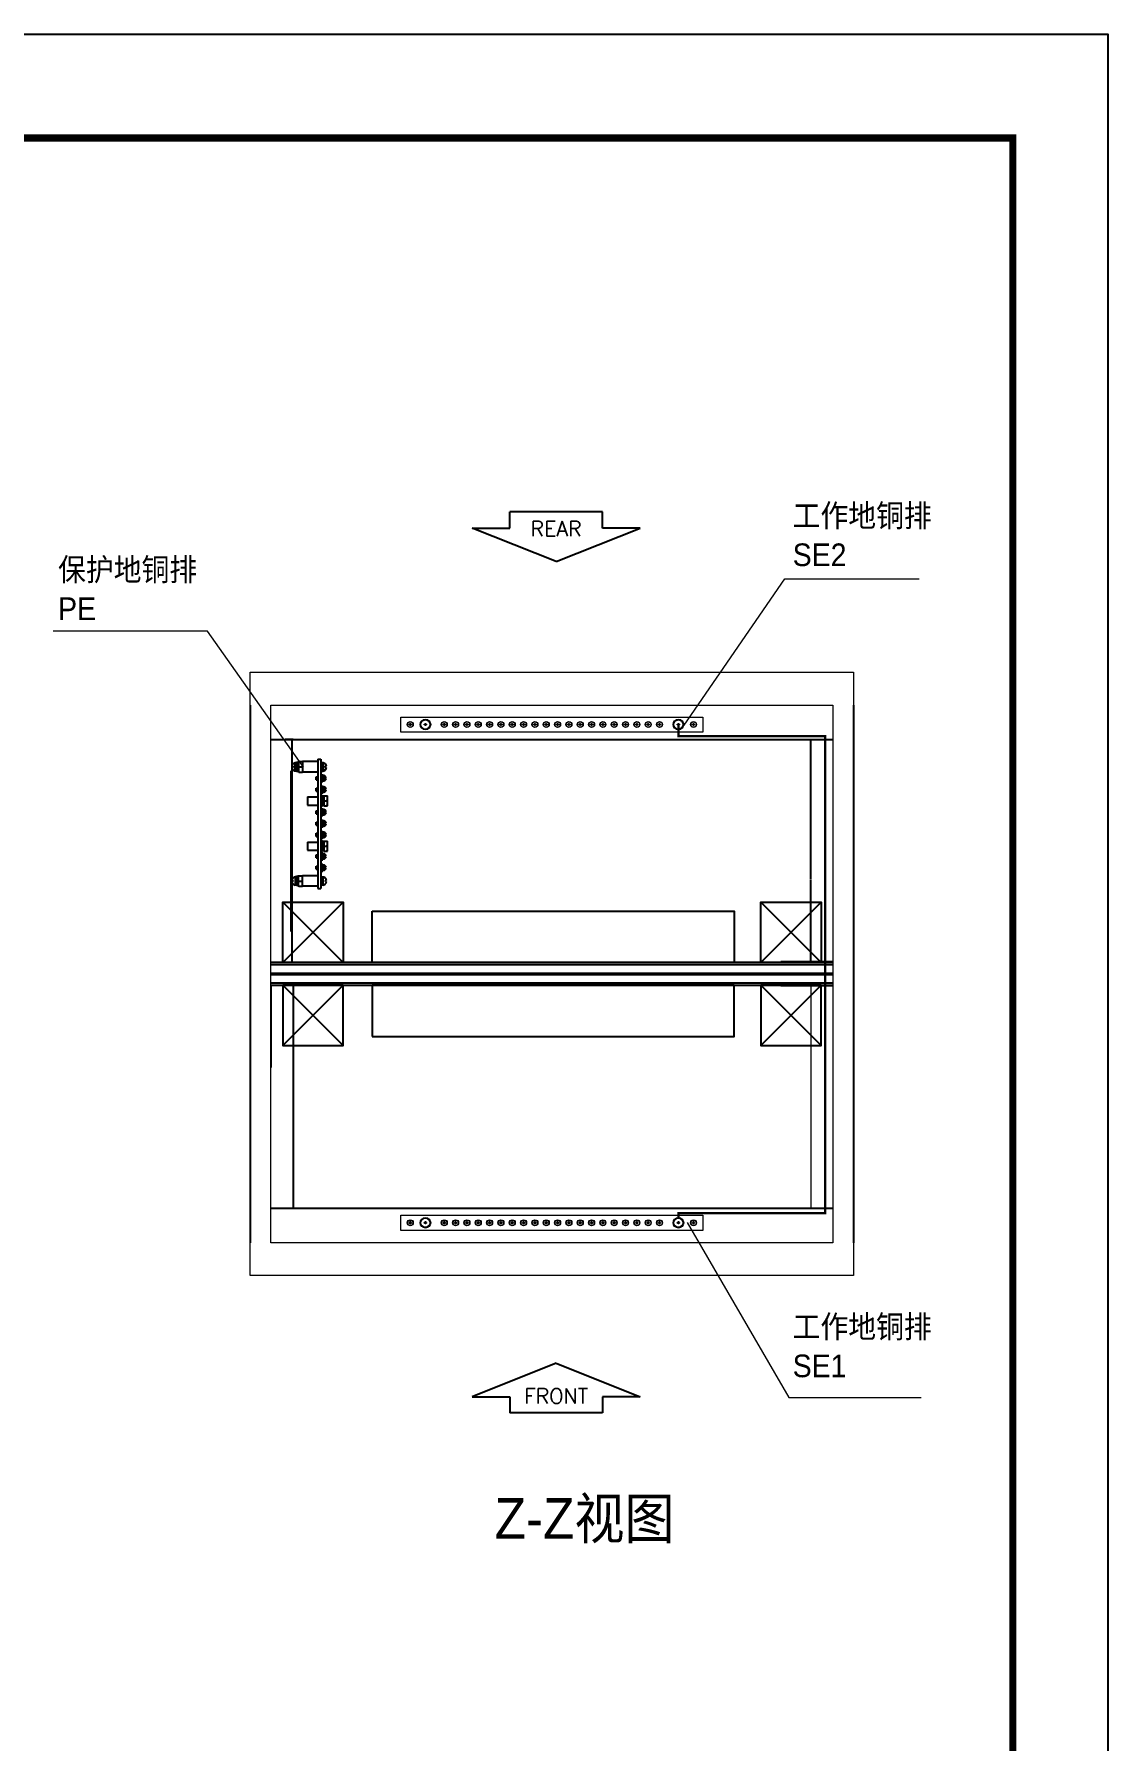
# Model space of a CAD drawing. Extents: x 81437 to 204847, y -54769 to -29444.
# Drawn here: x 89299 to 90721, y -44835 to -42575 of the extents above; entities that cross this region are included whole.
import ezdxf
from ezdxf.enums import TextEntityAlignment as Align

# ---------------------------------------------------------------- set-up
doc = ezdxf.new("R2010")
doc.units = 0
doc.header["$LTSCALE"] = 100
doc.header["$MEASUREMENT"] = 0
for name, color, linetype in [('02___PRT_ALL_AXES', 7, 'Continuous'), ('6', 6, 'Continuous'), ('70X110X1330_DXF_CONTINUOUS_LINE', 7, 'Continuous'), ('C_M8_DXF_CONTINUOUS_LINE', 7, 'Continuous'), ('D4_GB9074_24DXF_CONTINUOUS_LINE', 7, 'Continuous'), ('D4_GB9074_26DXF_CONTINUOUS_LINE', 7, 'Continuous'), ('D6_GB9074_24DXF_CONTINUOUS_LINE', 7, 'Continuous'), ('D6_GB9074_26DXF_CONTINUOUS_LINE', 7, 'Continuous'), ('D8_GB93_DXF_CONTINUOUS_LINE', 7, 'Continuous'), ('D8_GB97_1_DXF_CONTINUOUS_LINE', 7, 'Continuous'), ('GP03Z380_1_LDXF_CONTINUOUS_LINE', 7, 'Continuous'), ('JYZ-01G_DXF_CONTINUOUS_LINE', 7, 'Continuous'), ('KP103-A2-LT0DXF_CONTINUOUS_LINE', 7, 'Continuous'), ('KP103-A2-LT1DXF_CONTINUOUS_LINE', 7, 'Continuous'), ('M4X10_GB818_DXF_CONTINUOUS_LINE', 7, 'Continuous'), ('M6X14_GB818_DXF_CONTINUOUS_LINE', 7, 'Continuous'), ('M8X20_GB5783DXF_CONTINUOUS_LINE', 7, 'Continuous'), ('t', 1, 'Continuous'), ('TEXT', 7, 'Continuous')]:
    doc.layers.add(name, color=color, linetype=linetype)
doc.layers.add('细实线', color=7, linetype='Continuous', lineweight=20)
doc.styles.add('HZ', font='arial.ttf', dxfattribs={"width": 0.7})
doc.styles.add('ROMANS', font='romans', dxfattribs={"width": 0.8, "height": 2})
doc.styles.get("Standard").update_dxf_attribs({"font": ''})
doc.styles.add('微软雅黑', font='')
doc.styles.get('Standard').set_extended_font_data('SimSun')
doc.styles.get('微软雅黑').set_extended_font_data('Microsoft YaHei')

# ---------------------------------------------------------------- blocks, each defined once
blk = doc.blocks.new('图框')
at = {"layer": 't', "color": 7, "const_width": 9.62}
blk.add_lwpolyline([(4109.5, -3210.4), (4109.5, -58.9), (-6.2, -58.9), (-6.2, -3210.4)], close=True, dxfattribs=at)
at = {"color": 7, "style": '微软雅黑', "flags": 8}
for tag, p, height in [('DWG.NAME:', (1375.5, -2969.2), 25), ('DWG.NO.:', (3122, -3089.3), 24), ('图纸编号', (3309.2, -3111.3), 24), ('FILENO.:', (3122.5, -3165), 24), ('文档号', (3311.6, -3183), 24)]:
    blk.add_attdef(tag, p, '', height=height, dxfattribs=at)
at = {"color": 7, "style": '微软雅黑', "width": 0.8, "flags": 8}
for tag, p, height in [('PROJECTNAME:', (3119.3, -2971.7), 24), ('PROJECT_NAME', (3324.7, -2969.2), 25)]:
    blk.add_attdef(tag, p, '', height=height, dxfattribs=at)
at = {"color": 7, "style": '微软雅黑', "flags": 8}
for tag, height, width, p in [('RENLIU', 24, 0.7, (692, -3009.2)), ('SHUFENWANG', 24, 0.7, (879.6, -3009.2)), ('FANGHOU', 24, 0.7, (1063.6, -3009.2)), ('DANDANLI', 24, 0.7, (1243.9, -3009.2)), ('#10STATIONONTROLCABINETCOVER', 30, 0.6, (1771.7, -3076)), ('HANGZHOUHOLLYSYSAUTOMATIONCO.,LTD.', 24, 0.7, (2763.9, -3104.6))]:
    blk.add_attdef(tag, text='', height=height, dxfattribs=dict(at, width=width)).set_placement(p, align=Align.MIDDLE)
for tag, p in [('图纸名称:', (1371.6, -3024.8)), ('项目名称', (3272.9, -3045.6))]:
    blk.add_attdef(tag, text='', height=25, dxfattribs=at).set_placement(p, align=Align.BOTTOM_LEFT)
at = {"color": 7, "flags": 8}
blk.add_attdef('A', text='', height=23, dxfattribs=at).set_placement((53.7, -3033.7), align=Align.MIDDLE)
at = {"color": 7, "style": '微软雅黑', "flags": 8}
for tag, height, p in [('设计时间', 23, (207.7, -3033.7)), ('刘仁', 23, (692, -3061.1)), ('王姝芬', 23, (879.6, -3061.1)), ('侯方', 23, (1063.6, -3061.1)), ('李丹丹', 23, (1243.9, -3061.1)), ('PAGEXOFX', 24, (3947.6, -3097.9)), ('REV.', 24, (53.2, -3121.9)), ('DATE', 24, (202.7, -3121.9)), ('DESCRIPTION', 24, (445.6, -3121.9)), ('PREPARED', 24, (692, -3121.9)), ('CHECKED', 24, (879.6, -3121.9)), ('SIGNED', 24, (1063.6, -3121.9)), ('APPROVED', 24, (1243.9, -3121.9)), ('图纸名称', 30, (1771.7, -3153.6)), ('第几页共几页', 24, (3947.6, -3172.9))]:
    blk.add_attdef(tag, text='', height=height, dxfattribs=at).set_placement(p, align=Align.MIDDLE)
blk = doc.blocks.new('工作地铜排新')
at = {"linetype": 'Continuous', "lineweight": 0}
for p, q in [((8.6, -13), (8.6, -12)), ((8.6, -12), (9.6, -12)), ((9.6, -13), (8.6, -13)), ((9.6, -12), (9.6, -11)), ((9.6, -11), (10.6, -11)), ((9.6, -14), (9.6, -13)), ((10.6, -14), (9.6, -14)), ((10.6, -11), (10.6, -12)), ((10.6, -12), (11.6, -12)), ((10.6, -13), (10.6, -14)), ((11.6, -13), (10.6, -13)), ((11.6, -12), (11.6, -13)), ((8.6, -58), (8.6, -57)), ((8.6, -57), (9.6, -57)), ((9.6, -58), (8.6, -58)), ((9.6, -57), (9.6, -56)), ((9.6, -56), (10.6, -56)), ((9.6, -59), (9.6, -58)), ((10.6, -59), (9.6, -59)), ((10.6, -56), (10.6, -57)), ((10.6, -57), (11.6, -57)), ((10.6, -58), (10.6, -59)), ((11.6, -58), (10.6, -58)), ((11.6, -57), (11.6, -58)), ((8.6, -73), (8.6, -72)), ((8.6, -72), (9.6, -72)), ((9.6, -73), (8.6, -73)), ((8.6, -88), (8.6, -87)), ((8.6, -87), (9.6, -87)), ((9.6, -88), (8.6, -88)), ((9.6, -72), (9.6, -71)), ((9.6, -71), (10.6, -71)), ((9.6, -74), (9.6, -73)), ((10.6, -74), (9.6, -74)), ((9.6, -87), (9.6, -86)), ((9.6, -86), (10.6, -86)), ((9.6, -89), (9.6, -88)), ((10.6, -89), (9.6, -89)), ((10.6, -71), (10.6, -72)), ((10.6, -72), (11.6, -72)), ((10.6, -73), (10.6, -74)), ((11.6, -73), (10.6, -73)), ((10.6, -86), (10.6, -87)), ((10.6, -87), (11.6, -87)), ((10.6, -88), (10.6, -89)), ((11.6, -88), (10.6, -88)), ((11.6, -72), (11.6, -73)), ((11.6, -87), (11.6, -88)), ((8.6, -103), (8.6, -102)), ((8.6, -102), (9.6, -102)), ((9.6, -103), (8.6, -103)), ((9.6, -102), (9.6, -101)), ((9.6, -101), (10.6, -101)), ((9.6, -104), (9.6, -103)), ((10.6, -104), (9.6, -104)), ((10.6, -101), (10.6, -102)), ((10.6, -102), (11.6, -102)), ((10.6, -103), (10.6, -104)), ((11.6, -103), (10.6, -103)), ((11.6, -102), (11.6, -103)), ((8.6, -118), (8.6, -117)), ((8.6, -117), (9.6, -117)), ((9.6, -118), (8.6, -118)), ((8.6, -133), (8.6, -132)), ((8.6, -132), (9.6, -132)), ((9.6, -133), (8.6, -133)), ((9.6, -117), (9.6, -116)), ((9.6, -116), (10.6, -116)), ((9.6, -119), (9.6, -118)), ((10.6, -119), (9.6, -119)), ((9.6, -132), (9.6, -131)), ((9.6, -131), (10.6, -131)), ((9.6, -134), (9.6, -133)), ((10.6, -134), (9.6, -134)), ((10.6, -116), (10.6, -117)), ((10.6, -117), (11.6, -117)), ((10.6, -118), (10.6, -119)), ((11.6, -118), (10.6, -118)), ((10.6, -131), (10.6, -132)), ((10.6, -132), (11.6, -132)), ((10.6, -133), (10.6, -134)), ((11.6, -133), (10.6, -133)), ((11.6, -117), (11.6, -118)), ((11.6, -132), (11.6, -133)), ((8.6, -148), (8.6, -147)), ((8.6, -147), (9.6, -147)), ((9.6, -148), (8.6, -148)), ((9.6, -147), (9.6, -146)), ((9.6, -146), (10.6, -146)), ((9.6, -149), (9.6, -148)), ((10.6, -149), (9.6, -149)), ((10.6, -146), (10.6, -147)), ((10.6, -147), (11.6, -147)), ((10.6, -148), (10.6, -149)), ((11.6, -148), (10.6, -148)), ((11.6, -147), (11.6, -148)), ((8.6, -163), (8.6, -162)), ((8.6, -162), (9.6, -162)), ((9.6, -163), (8.6, -163)), ((8.6, -178), (8.6, -177)), ((8.6, -177), (9.6, -177)), ((9.6, -178), (8.6, -178)), ((9.6, -162), (9.6, -161)), ((9.6, -161), (10.6, -161)), ((9.6, -164), (9.6, -163)), ((10.6, -164), (9.6, -164)), ((9.6, -177), (9.6, -176)), ((9.6, -176), (10.6, -176)), ((9.6, -179), (9.6, -178)), ((10.6, -179), (9.6, -179)), ((10.6, -161), (10.6, -162)), ((10.6, -162), (11.6, -162)), ((10.6, -163), (10.6, -164)), ((11.6, -163), (10.6, -163)), ((10.6, -176), (10.6, -177)), ((10.6, -177), (11.6, -177)), ((10.6, -178), (10.6, -179)), ((11.6, -178), (10.6, -178)), ((11.6, -162), (11.6, -163)), ((11.6, -177), (11.6, -178)), ((8.6, -193), (8.6, -192)), ((8.6, -192), (9.6, -192)), ((9.6, -193), (8.6, -193)), ((9.6, -192), (9.6, -191)), ((9.6, -191), (10.6, -191)), ((9.6, -194), (9.6, -193)), ((10.6, -194), (9.6, -194)), ((10.6, -191), (10.6, -192)), ((10.6, -192), (11.6, -192)), ((10.6, -193), (10.6, -194)), ((11.6, -193), (10.6, -193)), ((11.6, -192), (11.6, -193)), ((8.6, -208), (8.6, -207)), ((8.6, -207), (9.6, -207)), ((9.6, -208), (8.6, -208)), ((8.6, -223), (8.6, -222)), ((8.6, -222), (9.6, -222)), ((9.6, -223), (8.6, -223)), ((9.6, -207), (9.6, -206)), ((9.6, -206), (10.6, -206)), ((9.6, -209), (9.6, -208)), ((10.6, -209), (9.6, -209)), ((9.6, -222), (9.6, -221)), ((9.6, -221), (10.6, -221)), ((9.6, -224), (9.6, -223)), ((10.6, -224), (9.6, -224)), ((10.6, -206), (10.6, -207)), ((10.6, -207), (11.6, -207)), ((10.6, -208), (10.6, -209)), ((11.6, -208), (10.6, -208)), ((10.6, -221), (10.6, -222)), ((10.6, -222), (11.6, -222)), ((10.6, -223), (10.6, -224)), ((11.6, -223), (10.6, -223)), ((11.6, -207), (11.6, -208)), ((11.6, -222), (11.6, -223)), ((8.6, -238), (8.6, -237)), ((8.6, -237), (9.6, -237)), ((9.6, -238), (8.6, -238)), ((9.6, -237), (9.6, -236)), ((9.6, -236), (10.6, -236)), ((9.6, -239), (9.6, -238)), ((10.6, -239), (9.6, -239)), ((10.6, -236), (10.6, -237)), ((10.6, -237), (11.6, -237)), ((10.6, -238), (10.6, -239)), ((11.6, -238), (10.6, -238)), ((11.6, -237), (11.6, -238)), ((8.6, -253), (8.6, -252)), ((8.6, -252), (9.6, -252)), ((9.6, -253), (8.6, -253)), ((8.6, -268), (8.6, -267)), ((8.6, -267), (9.6, -267)), ((9.6, -268), (8.6, -268)), ((9.6, -252), (9.6, -251)), ((9.6, -251), (10.6, -251)), ((9.6, -254), (9.6, -253)), ((10.6, -254), (9.6, -254)), ((9.6, -267), (9.6, -266)), ((9.6, -266), (10.6, -266)), ((9.6, -269), (9.6, -268)), ((10.6, -269), (9.6, -269)), ((10.6, -251), (10.6, -252)), ((10.6, -252), (11.6, -252)), ((10.6, -253), (10.6, -254)), ((11.6, -253), (10.6, -253)), ((10.6, -266), (10.6, -267)), ((10.6, -267), (11.6, -267)), ((10.6, -268), (10.6, -269)), ((11.6, -268), (10.6, -268)), ((11.6, -252), (11.6, -253)), ((11.6, -267), (11.6, -268)), ((8.6, -283), (8.6, -282)), ((8.6, -282), (9.6, -282)), ((9.6, -283), (8.6, -283)), ((9.6, -282), (9.6, -281)), ((9.6, -281), (10.6, -281)), ((9.6, -284), (9.6, -283)), ((10.6, -284), (9.6, -284)), ((10.6, -281), (10.6, -282)), ((10.6, -282), (11.6, -282)), ((10.6, -283), (10.6, -284)), ((11.6, -283), (10.6, -283)), ((11.6, -282), (11.6, -283)), ((8.6, -298), (8.6, -297)), ((8.6, -297), (9.6, -297)), ((9.6, -298), (8.6, -298)), ((8.6, -313), (8.6, -312)), ((8.6, -312), (9.6, -312)), ((9.6, -313), (8.6, -313)), ((9.6, -297), (9.6, -296)), ((9.6, -296), (10.6, -296)), ((9.6, -299), (9.6, -298)), ((10.6, -299), (9.6, -299)), ((9.6, -312), (9.6, -311)), ((9.6, -311), (10.6, -311)), ((9.6, -314), (9.6, -313)), ((10.6, -314), (9.6, -314)), ((10.6, -296), (10.6, -297)), ((10.6, -297), (11.6, -297)), ((10.6, -298), (10.6, -299)), ((11.6, -298), (10.6, -298)), ((10.6, -311), (10.6, -312)), ((10.6, -312), (11.6, -312)), ((10.6, -313), (10.6, -314)), ((11.6, -313), (10.6, -313)), ((11.6, -297), (11.6, -298)), ((11.6, -312), (11.6, -313)), ((8.6, -328), (8.6, -327)), ((8.6, -327), (9.6, -327)), ((9.6, -328), (8.6, -328)), ((9.6, -327), (9.6, -326)), ((9.6, -326), (10.6, -326)), ((9.6, -329), (9.6, -328)), ((10.6, -329), (9.6, -329)), ((10.6, -326), (10.6, -327)), ((10.6, -327), (11.6, -327)), ((10.6, -328), (10.6, -329)), ((11.6, -328), (10.6, -328)), ((11.6, -327), (11.6, -328)), ((8.6, -343), (8.6, -342)), ((8.6, -342), (9.6, -342)), ((9.6, -343), (8.6, -343)), ((9.6, -342), (9.6, -341)), ((9.6, -341), (10.6, -341)), ((9.6, -344), (9.6, -343)), ((10.6, -344), (9.6, -344)), ((10.6, -341), (10.6, -342)), ((10.6, -342), (11.6, -342)), ((10.6, -343), (10.6, -344)), ((11.6, -343), (10.6, -343)), ((11.6, -342), (11.6, -343)), ((8.6, -388), (8.6, -387)), ((8.6, -387), (9.6, -387)), ((9.6, -388), (8.6, -388)), ((9.6, -387), (9.6, -386)), ((9.6, -386), (10.6, -386)), ((9.6, -389), (9.6, -388)), ((10.6, -389), (9.6, -389)), ((10.6, -386), (10.6, -387)), ((10.6, -387), (11.6, -387)), ((10.6, -388), (10.6, -389)), ((11.6, -388), (10.6, -388)), ((11.6, -387), (11.6, -388))]:
    blk.add_line(p, q, dxfattribs=at)
at = {"linetype": 'Continuous'}
for p, q in [((8.6, -32), (9.6, -32)), ((8.6, -33), (8.6, -32)), ((9.6, -33), (8.6, -33)), ((9.6, -31), (10.6, -31)), ((9.6, -32), (9.6, -31)), ((9.6, -34), (9.6, -33)), ((10.6, -34), (9.6, -34)), ((10.6, -31), (10.6, -32)), ((10.6, -32), (11.6, -32)), ((11.6, -33), (10.6, -33)), ((10.6, -33), (10.6, -34)), ((11.6, -32), (11.6, -33)), ((8.6, -367), (9.6, -367)), ((8.6, -368), (8.6, -367)), ((9.6, -368), (8.6, -368)), ((9.6, -366), (10.6, -366)), ((9.6, -367), (9.6, -366)), ((9.6, -369), (9.6, -368)), ((10.6, -369), (9.6, -369)), ((10.6, -366), (10.6, -367)), ((10.6, -367), (11.6, -367)), ((11.6, -368), (10.6, -368)), ((10.6, -368), (10.6, -369)), ((11.6, -367), (11.6, -368))]:
    blk.add_line(p, q, dxfattribs=at)
blk.add_lwpolyline([(20, 0), (20, -400), (0, -400), (0, 0)], close=True)
for centre, radius in [((10.1, -32.5), 7), ((10.1, -32.5), 6), ((10.1, -367.5), 7), ((10.1, -367.5), 6)]:
    blk.add_circle(centre, radius, dxfattribs=at)
at = {"layer": '02___PRT_ALL_AXES', "linetype": 'Continuous', "lineweight": 0}
for centre, radius in [((10.1, -12.5), 4), ((10.1, -12.5), 3.6), ((10.1, -57.5), 4), ((10.1, -57.5), 3.6), ((10.1, -72.5), 4), ((10.1, -87.5), 4), ((10.1, -72.5), 3.6), ((10.1, -87.5), 3.6), ((10.1, -102.5), 4), ((10.1, -102.5), 3.6), ((10.1, -117.5), 4), ((10.1, -132.5), 4), ((10.1, -117.5), 3.6), ((10.1, -132.5), 3.6), ((10.1, -147.5), 4), ((10.1, -147.5), 3.6), ((10.1, -162.5), 4), ((10.1, -177.5), 4), ((10.1, -162.5), 3.6), ((10.1, -177.5), 3.6), ((10.1, -192.5), 4), ((10.1, -192.5), 3.6), ((10.1, -207.5), 4), ((10.1, -222.5), 4), ((10.1, -207.5), 3.6), ((10.1, -222.5), 3.6), ((10.1, -237.5), 4), ((10.1, -252.5), 4), ((10.1, -237.5), 3.6), ((10.1, -267.5), 4), ((10.1, -252.5), 3.6), ((10.1, -267.5), 3.6), ((10.1, -282.5), 4), ((10.1, -297.5), 4), ((10.1, -282.5), 3.6), ((10.1, -312.5), 4), ((10.1, -297.5), 3.6), ((10.1, -312.5), 3.6), ((10.1, -327.5), 4), ((10.1, -342.5), 4), ((10.1, -327.5), 3.6), ((10.1, -342.5), 3.6), ((10.1, -387.5), 4), ((10.1, -387.5), 3.6)]:
    blk.add_circle(centre, radius, dxfattribs=at)
at = {"layer": '细实线'}
for p, q in [((8.6, -12.5), (11.6, -12.5)), ((10.1, -11), (10.1, -14)), ((8.6, -32.5), (11.6, -32.5)), ((10.1, -31), (10.1, -34)), ((8.6, -57.5), (11.6, -57.5)), ((10.1, -56), (10.1, -59)), ((8.6, -72.5), (11.6, -72.5)), ((8.6, -87.5), (11.6, -87.5)), ((10.1, -71), (10.1, -74)), ((10.1, -86), (10.1, -89)), ((8.6, -102.5), (11.6, -102.5)), ((10.1, -101), (10.1, -104)), ((8.6, -117.5), (11.6, -117.5)), ((8.6, -132.5), (11.6, -132.5)), ((10.1, -116), (10.1, -119)), ((10.1, -131), (10.1, -134)), ((8.6, -147.5), (11.6, -147.5)), ((10.1, -146), (10.1, -149)), ((8.6, -162.5), (11.6, -162.5)), ((8.6, -177.5), (11.6, -177.5)), ((10.1, -161), (10.1, -164)), ((10.1, -176), (10.1, -179)), ((8.6, -192.5), (11.6, -192.5)), ((10.1, -191), (10.1, -194)), ((8.6, -207.5), (11.6, -207.5)), ((8.6, -222.5), (11.6, -222.5)), ((10.1, -206), (10.1, -209)), ((10.1, -221), (10.1, -224)), ((8.6, -237.5), (11.6, -237.5)), ((10.1, -236), (10.1, -239)), ((8.6, -252.5), (11.6, -252.5)), ((8.6, -267.5), (11.6, -267.5)), ((10.1, -251), (10.1, -254)), ((10.1, -266), (10.1, -269)), ((8.6, -282.5), (11.6, -282.5)), ((10.1, -281), (10.1, -284)), ((8.6, -297.5), (11.6, -297.5)), ((8.6, -312.5), (11.6, -312.5)), ((10.1, -296), (10.1, -299)), ((10.1, -311), (10.1, -314)), ((8.6, -327.5), (11.6, -327.5)), ((10.1, -326), (10.1, -329)), ((8.6, -342.5), (11.6, -342.5)), ((10.1, -341), (10.1, -344)), ((8.6, -367.5), (11.6, -367.5)), ((10.1, -366), (10.1, -369)), ((8.6, -387.5), (11.6, -387.5)), ((10.1, -386), (10.1, -389))]:
    blk.add_line(p, q, dxfattribs=at)

msp = doc.modelspace()

# ---------------------------------------------------------------- linework, layer by layer
at = {"color": 3, "lineweight": 0}
for p, q in [((89528.4, -43365.9), (89323.8, -43365.9)), ((89528.4, -43365.9), (89323.8, -43365.9)), ((89655.6, -43545.7), (89528.4, -43365.9)), ((89655.6, -43545.7), (89528.4, -43365.9))]:
    msp.add_line(p, q, dxfattribs=at)
at = {"color": 4}
for p, q in [((89707.9, -43724.7), (89627.9, -43804.7)), ((89707.9, -43804.7), (89627.9, -43724.7)), ((90340.9, -43724.7), (90260.9, -43804.7)), ((90340.9, -43804.7), (90260.9, -43724.7)), ((89707.9, -43914.7), (89627.9, -43834.7)), ((89707.9, -43834.7), (89627.9, -43914.7)), ((90340.9, -43914.7), (90260.9, -43834.7)), ((90340.9, -43834.7), (90260.9, -43914.7))]:
    msp.add_line(p, q, dxfattribs=at)
at = {"color": 1}
msp.add_lwpolyline([(86392.3, -42575), (90720.6, -42575), (90720.6, -46005.3), (86392.3, -46005.3)], close=True, dxfattribs=at)
at = {"color": 4}
for points in [[(89707.9, -43804.7), (89627.9, -43804.7), (89627.9, -43724.7), (89707.9, -43724.7)], [(90340.9, -43804.7), (90260.9, -43804.7), (90260.9, -43724.7), (90340.9, -43724.7)], [(89707.9, -43834.7), (89627.9, -43834.7), (89627.9, -43914.7), (89707.9, -43914.7)], [(90340.9, -43834.7), (90260.9, -43834.7), (90260.9, -43914.7), (90340.9, -43914.7)]]:
    msp.add_lwpolyline(points, close=True, dxfattribs=at)
at = {"color": 7}
for points in [[(89746.2, -43736.8), (90225.9, -43736.8), (90225.9, -43804.7), (89746.2, -43804.7)], [(89746.2, -43902.6), (90225.9, -43902.6), (90225.9, -43834.7), (89746.2, -43834.7)]]:
    msp.add_lwpolyline(points, close=True, dxfattribs=at)
at = {"layer": '6', "color": 7}
for p, q in [((89928.9, -43229.2), (89928.9, -43207.7)), ((89928.9, -43229.2), (89928.9, -43207.7)), ((90051.2, -43207.7), (89928.9, -43207.7)), ((90051.2, -43207.7), (89928.9, -43207.7)), ((89928.9, -43229.2), (89928.9, -43207.7)), ((89928.9, -43229.2), (89928.9, -43207.7)), ((90051.2, -43207.7), (89928.9, -43207.7)), ((90051.2, -43207.7), (89928.9, -43207.7)), ((90051.2, -43229.2), (90051.2, -43207.7)), ((90051.2, -43229.2), (90051.2, -43207.7)), ((90051.2, -43229.2), (90051.2, -43207.7)), ((90051.2, -43229.2), (90051.2, -43207.7)), ((89990, -43273.7), (89878.7, -43229.2)), ((89878.7, -43229.2), (89928.9, -43229.2)), ((89878.7, -43229.2), (89928.9, -43229.2)), ((89990, -43273.7), (89878.7, -43229.2)), ((89990, -43273.7), (89878.7, -43229.2)), ((89878.7, -43229.2), (89928.9, -43229.2)), ((89878.7, -43229.2), (89928.9, -43229.2)), ((89990, -43273.7), (89878.7, -43229.2)), ((89990, -43273.7), (90101.4, -43229.2)), ((89990, -43273.7), (90101.4, -43229.2)), ((89990, -43273.7), (90101.4, -43229.2)), ((89990, -43273.7), (90101.4, -43229.2)), ((90101.4, -43229.2), (90051.2, -43229.2)), ((90101.4, -43229.2), (90051.2, -43229.2)), ((90101.4, -43229.2), (90051.2, -43229.2)), ((90101.4, -43229.2), (90051.2, -43229.2)), ((89990, -44335.2), (89878.7, -44379.7)), ((89990, -44335.2), (89878.7, -44379.7)), ((89990, -44335.2), (89878.7, -44379.7)), ((89990, -44335.2), (89878.7, -44379.7)), ((89990, -44335.2), (90101.4, -44379.7)), ((89990, -44335.2), (90101.4, -44379.7)), ((89990, -44335.2), (90101.4, -44379.7)), ((89990, -44335.2), (90101.4, -44379.7)), ((89878.7, -44379.7), (89928.9, -44379.7)), ((89878.7, -44379.7), (89928.9, -44379.7)), ((89878.7, -44379.7), (89928.9, -44379.7)), ((89878.7, -44379.7), (89928.9, -44379.7)), ((89928.9, -44379.7), (89928.9, -44401.2)), ((89928.9, -44379.7), (89928.9, -44401.2)), ((89928.9, -44379.7), (89928.9, -44401.2)), ((89928.9, -44379.7), (89928.9, -44401.2)), ((90101.4, -44379.7), (90051.2, -44379.7)), ((90101.4, -44379.7), (90051.2, -44379.7)), ((90051.2, -44379.7), (90051.2, -44401.2)), ((90051.2, -44379.7), (90051.2, -44401.2)), ((90101.4, -44379.7), (90051.2, -44379.7)), ((90101.4, -44379.7), (90051.2, -44379.7)), ((90051.2, -44379.7), (90051.2, -44401.2)), ((90051.2, -44379.7), (90051.2, -44401.2)), ((90051.2, -44401.2), (89928.9, -44401.2)), ((90051.2, -44401.2), (89928.9, -44401.2)), ((90051.2, -44401.2), (89928.9, -44401.2)), ((90051.2, -44401.2), (89928.9, -44401.2))]:
    msp.add_line(p, q, dxfattribs=at)
at = {"layer": '70X110X1330_DXF_CONTINUOUS_LINE', "color": 0, "linetype": 'Continuous'}
for p, q in [((90356.4, -43803.7), (90287.4, -43803.7)), ((90356.4, -43803.7), (90287.4, -43803.7)), ((89612.4, -43834.7), (89612.4, -43943.7)), ((89612.4, -43834.7), (89612.4, -43943.7)), ((90356.4, -43835.7), (90287.4, -43835.7)), ((90356.4, -43835.7), (90287.4, -43835.7))]:
    msp.add_line(p, q, dxfattribs=at)
at = {"layer": 'C_M8_DXF_CONTINUOUS_LINE', "color": 0, "linetype": 'Continuous'}
for p, q in [((89660.8, -43585), (89660.8, -43596)), ((89660.8, -43585), (89660.8, -43596)), ((89660.8, -43585), (89674.3, -43585)), ((89660.8, -43596), (89674.3, -43596)), ((89660.8, -43645), (89660.8, -43656)), ((89660.8, -43645), (89660.8, -43656)), ((89660.8, -43645), (89674.3, -43645)), ((89660.8, -43656), (89674.3, -43656))]:
    msp.add_line(p, q, dxfattribs=at)
at = {"layer": 'D4_GB9074_24DXF_CONTINUOUS_LINE', "color": 0, "linetype": 'Continuous'}
for p, q in [((89680.3, -43556), (89680.3, -43565)), ((89680.3, -43556), (89681.1, -43556)), ((89681.1, -43556), (89681.1, -43565)), ((89680.3, -43565), (89681.1, -43565)), ((89680.3, -43571), (89680.3, -43580)), ((89680.3, -43571), (89681.1, -43571)), ((89680.3, -43580), (89681.1, -43580)), ((89681.1, -43571), (89681.1, -43580)), ((89680.3, -43601), (89680.3, -43610)), ((89680.3, -43601), (89681.1, -43601)), ((89681.1, -43601), (89681.1, -43610)), ((89680.3, -43610), (89681.1, -43610)), ((89680.3, -43616), (89680.3, -43625)), ((89680.3, -43616), (89681.1, -43616)), ((89680.3, -43625), (89681.1, -43625)), ((89681.1, -43616), (89681.1, -43625)), ((89680.3, -43631), (89680.3, -43640)), ((89680.3, -43631), (89681.1, -43631)), ((89680.3, -43640), (89681.1, -43640)), ((89681.1, -43631), (89681.1, -43640)), ((89680.3, -43659.5), (89680.3, -43668.5)), ((89680.3, -43659.5), (89681.1, -43659.5)), ((89680.3, -43668.5), (89681.1, -43668.5)), ((89681.1, -43659.5), (89681.1, -43668.5)), ((89680.3, -43674.5), (89680.3, -43683.5)), ((89680.3, -43674.5), (89681.1, -43674.5)), ((89680.3, -43683.5), (89681.1, -43683.5)), ((89681.1, -43674.5), (89681.1, -43683.5))]:
    msp.add_line(p, q, dxfattribs=at)
at = {"layer": 'D4_GB9074_26DXF_CONTINUOUS_LINE', "color": 0, "linetype": 'Continuous'}
for p, q in [((89682.2, -43557), (89682.2, -43564)), ((89681.1, -43564), (89682.2, -43564)), ((89681.1, -43579), (89682.2, -43579)), ((89682.2, -43572), (89682.2, -43579)), ((89682.2, -43602), (89682.2, -43609)), ((89681.1, -43609), (89682.2, -43609)), ((89681.1, -43624), (89682.2, -43624)), ((89682.2, -43617), (89682.2, -43624)), ((89681.1, -43639), (89682.2, -43639)), ((89682.2, -43632), (89682.2, -43639)), ((89681.1, -43667.5), (89682.2, -43667.5)), ((89682.2, -43660.5), (89682.2, -43667.5)), ((89681.1, -43682.5), (89682.2, -43682.5)), ((89682.2, -43675.5), (89682.2, -43682.5))]:
    msp.add_line(p, q, dxfattribs=at)
for centre, start_param, end_param in [((89681.1, -43560.5), 1.492138, 1.570796), ((89682.2, -43560.5), 7.853982, 8.011779), ((89681.1, -43575.5), 1.492138, 1.570796), ((89682.2, -43575.5), 7.853982, 8.011779), ((89681.1, -43605.5), 1.492138, 1.570796), ((89682.2, -43605.5), 7.853982, 8.011779), ((89681.1, -43620.5), 1.492138, 1.570796), ((89682.2, -43620.5), 7.853982, 8.011779), ((89681.1, -43635.5), 1.492138, 1.570796), ((89682.2, -43635.5), 7.853982, 8.011779), ((89681.1, -43664), 1.492138, 1.570796), ((89682.2, -43664), 7.853982, 8.011779), ((89681.1, -43679), 1.492138, 1.570796), ((89682.2, -43679), 7.853982, 8.011779)]:
    msp.add_ellipse(centre, major_axis=(7, 0), ratio=0.5, start_param=start_param, end_param=end_param, dxfattribs=at)
at = {"layer": 'D6_GB9074_24DXF_CONTINUOUS_LINE', "color": 0, "linetype": 'Continuous'}
for p, q in [((89646.2, -43551.5), (89646.2, -43539.5)), ((89646.2, -43551.5), (89646.2, -43539.5)), ((89647.8, -43539.5), (89646.2, -43539.5)), ((89647.8, -43551.5), (89646.2, -43551.5)), ((89678.3, -43539.5), (89679.9, -43539.5)), ((89678.3, -43551.5), (89679.9, -43551.5)), ((89679.9, -43539.5), (89679.9, -43551.5)), ((89646.2, -43690.7), (89646.2, -43702.7)), ((89647.8, -43690.7), (89646.2, -43690.7)), ((89678.3, -43690.7), (89679.9, -43690.7)), ((89679.9, -43702.7), (89679.9, -43690.7)), ((89647.8, -43702.7), (89646.2, -43702.7)), ((89678.3, -43702.7), (89679.9, -43702.7))]:
    msp.add_line(p, q, dxfattribs=at)
at = {"layer": 'D6_GB9074_26DXF_CONTINUOUS_LINE', "color": 0, "linetype": 'Continuous'}
for p, q in [((89644.6, -43551), (89644.6, -43540)), ((89644.6, -43551), (89644.6, -43540)), ((89646.2, -43551), (89644.6, -43551)), ((89679.9, -43551), (89681.5, -43551)), ((89681.5, -43540), (89681.5, -43551)), ((89644.6, -43691.2), (89644.6, -43702.2)), ((89646.2, -43691.2), (89644.6, -43691.2)), ((89679.9, -43691.2), (89681.5, -43691.2)), ((89681.5, -43702.2), (89681.5, -43691.2))]:
    msp.add_line(p, q, dxfattribs=at)
for centre, start_param, end_param in [((89646.2, -43545.5), 1.570796, 1.716769), ((89644.6, -43545.5), 1.498, 1.570796), ((89679.9, -43545.5), 1.498, 1.570796), ((89681.5, -43545.5), 7.853982, 7.999954)]:
    msp.add_ellipse(centre, major_axis=(11, 0), ratio=0.5, start_param=start_param, end_param=end_param, dxfattribs=at)
at = {"layer": 'D6_GB9074_26DXF_CONTINUOUS_LINE', "color": 0, "linetype": 'Continuous', "extrusion": (0, 0, -1)}
for centre, start_param, end_param in [((89646.2, -43696.7), 1.570796, 1.716769), ((89644.6, -43696.7), 1.498, 1.570796), ((89679.9, -43696.7), 1.498, 1.570796), ((89681.5, -43696.7), 7.853982, 7.999954)]:
    msp.add_ellipse(centre, major_axis=(11, 0), ratio=0.5, start_param=start_param, end_param=end_param, dxfattribs=at)
at = {"layer": 'D8_GB93_DXF_CONTINUOUS_LINE', "color": 0, "linetype": 'Continuous'}
for p, q in [((89682, -43596.7), (89679.9, -43596.7)), ((89682, -43596.7), (89682, -43584.4)), ((89682, -43656.7), (89682, -43644.4)), ((89682, -43656.7), (89679.9, -43656.7))]:
    msp.add_line(p, q, dxfattribs=at)
for centre, start_param, end_param in [((89682, -43590.5), 1.570796, 1.742369), ((89679.9, -43590.5), 1.485319, 1.570796), ((89682, -43650.5), 1.570796, 1.742369), ((89679.9, -43650.5), 1.485319, 1.570796)]:
    msp.add_ellipse(centre, major_axis=(12.3, 0), ratio=0.5, start_param=start_param, end_param=end_param, dxfattribs=at)
at = {"layer": 'D8_GB97_1_DXF_CONTINUOUS_LINE', "color": 0, "linetype": 'Continuous'}
for p, q in [((89679.9, -43582.5), (89678.3, -43582.5)), ((89679.9, -43598.5), (89678.3, -43598.5)), ((89679.9, -43598.5), (89679.9, -43582.5)), ((89679.9, -43642.5), (89678.3, -43642.5)), ((89679.9, -43658.5), (89679.9, -43642.5)), ((89679.9, -43658.5), (89678.3, -43658.5))]:
    msp.add_line(p, q, dxfattribs=at)
at = {"layer": 'GP03Z380_1_LDXF_CONTINUOUS_LINE', "color": 0, "linetype": 'Continuous'}
for p, q in [((89584.9, -43463.7), (89584.9, -44175.7)), ((89584.9, -43463.7), (89584.9, -44175.7)), ((90383.9, -43463.7), (90383.9, -44175.7)), ((90383.9, -43463.7), (90383.9, -44175.7))]:
    msp.add_line(p, q, dxfattribs=at)
at = {"layer": 'JYZ-01G_DXF_CONTINUOUS_LINE', "color": 0, "linetype": 'Continuous'}
for p, q in [((89649.3, -43538.5), (89654.3, -43538.5)), ((89649.3, -43545.5), (89654.3, -43545.5)), ((89649.3, -43552.5), (89654.3, -43552.5)), ((89654.3, -43538.5), (89654.3, -43552.5)), ((89654.3, -43538.5), (89654.3, -43552.5)), ((89674.3, -43538.5), (89654.3, -43538.5)), ((89674.3, -43552.5), (89654.3, -43552.5)), ((89649.3, -43689.7), (89654.3, -43689.7)), ((89654.3, -43703.7), (89654.3, -43689.7)), ((89674.3, -43689.7), (89654.3, -43689.7)), ((89649.3, -43696.7), (89654.3, -43696.7)), ((89649.3, -43703.7), (89654.3, -43703.7)), ((89674.3, -43703.7), (89654.3, -43703.7))]:
    msp.add_line(p, q, dxfattribs=at)
at = {"layer": 'KP103-A2-LT0DXF_CONTINUOUS_LINE', "color": 0, "linetype": 'Continuous'}
for p, q in [((89612.4, -43509.2), (90356.4, -43509.2)), ((89612.4, -43509.2), (90356.4, -43509.2)), ((89641.7, -43509.3), (89631.4, -43509.3)), ((89641.7, -43509.3), (89631.4, -43509.3)), ((89640.2, -43509.3), (89640.2, -43804.7)), ((89640.2, -43509.3), (89640.2, -43804.7)), ((90327.2, -43694.7), (90327.2, -43509.2)), ((90327.2, -43694.7), (90327.2, -43509.2)), ((89639.2, -43763.7), (89639.2, -43550.7)), ((89639.2, -43763.7), (89639.2, -43550.7)), ((89674.3, -43535.5), (89674.3, -43706.7)), ((89674.3, -43535.5), (89678.3, -43535.5)), ((89678.3, -43535.5), (89678.3, -43706.7)), ((89674.3, -43706.7), (89678.3, -43706.7)), ((90327.2, -43803.7), (90327.2, -43695.7)), ((90327.2, -43803.7), (90327.2, -43695.7)), ((89641.7, -43835.7), (89641.7, -44130.2)), ((89641.7, -43835.7), (89641.7, -44130.2)), ((90356.4, -44130.2), (89612.4, -44130.2)), ((90356.4, -44130.2), (89612.4, -44130.2))]:
    msp.add_line(p, q, dxfattribs=at)
at = {"layer": 'KP103-A2-LT1DXF_CONTINUOUS_LINE', "color": 0, "linetype": 'Continuous'}
for p, q in [((90356.4, -43804.7), (89612.4, -43804.7)), ((90356.4, -43804.7), (89612.4, -43804.7)), ((90356.4, -43807.7), (89612.4, -43807.7)), ((90356.4, -43807.7), (89612.4, -43807.7)), ((89612.4, -43818.7), (90356.4, -43818.7)), ((89612.4, -43818.7), (90356.4, -43818.7)), ((90356.4, -43820.7), (89612.4, -43820.7)), ((90356.4, -43820.7), (89612.4, -43820.7)), ((89612.4, -43831.7), (90356.4, -43831.7)), ((89612.4, -43831.7), (90356.4, -43831.7)), ((89612.4, -43834.7), (90356.4, -43834.7)), ((89612.4, -43834.7), (90356.4, -43834.7))]:
    msp.add_line(p, q, dxfattribs=at)
at = {"layer": 'M4X10_GB818_DXF_CONTINUOUS_LINE', "color": 0, "linetype": 'Continuous'}
for p, q in [((89682.2, -43564), (89682.2, -43557)), ((89672.2, -43562.5), (89672.2, -43558.5)), ((89672.2, -43562.5), (89672.2, -43558.5)), ((89672.2, -43558.5), (89674.3, -43558.5)), ((89672.2, -43562.5), (89674.3, -43562.5)), ((89672.2, -43577.5), (89672.2, -43573.5)), ((89672.2, -43577.5), (89672.2, -43573.5)), ((89672.2, -43573.5), (89674.3, -43573.5)), ((89672.2, -43577.5), (89674.3, -43577.5)), ((89678.3, -43558.5), (89680.3, -43558.5)), ((89678.3, -43562.5), (89680.3, -43562.5)), ((89678.3, -43573.5), (89680.3, -43573.5)), ((89678.3, -43577.5), (89680.3, -43577.5)), ((89682.2, -43579), (89682.2, -43572)), ((89684.3, -43558), (89684.3, -43558)), ((89684.3, -43558), (89684.3, -43558)), ((89684.3, -43560), (89685.3, -43560)), ((89684.3, -43561), (89685.3, -43561)), ((89684.3, -43563), (89684.3, -43563)), ((89684.3, -43573), (89684.3, -43573)), ((89684.3, -43575), (89685.3, -43575)), ((89684.3, -43576), (89685.3, -43576)), ((89684.3, -43578), (89684.3, -43578)), ((89682.2, -43609), (89682.2, -43602)), ((89684.3, -43603), (89684.3, -43603)), ((89672.2, -43607.5), (89672.2, -43603.5)), ((89672.2, -43607.5), (89672.2, -43603.5)), ((89672.2, -43603.5), (89674.3, -43603.5)), ((89672.2, -43607.5), (89674.3, -43607.5)), ((89672.2, -43622.5), (89672.2, -43618.5)), ((89672.2, -43622.5), (89672.2, -43618.5)), ((89672.2, -43618.5), (89674.3, -43618.5)), ((89672.2, -43622.5), (89674.3, -43622.5)), ((89678.3, -43603.5), (89680.3, -43603.5)), ((89678.3, -43607.5), (89680.3, -43607.5)), ((89678.3, -43618.5), (89680.3, -43618.5)), ((89678.3, -43622.5), (89680.3, -43622.5)), ((89682.2, -43624), (89682.2, -43617)), ((89684.3, -43605), (89685.3, -43605)), ((89684.3, -43606), (89685.3, -43606)), ((89684.3, -43608), (89684.3, -43608)), ((89684.3, -43618), (89684.3, -43618)), ((89684.3, -43620), (89685.3, -43620)), ((89684.3, -43621), (89685.3, -43621)), ((89684.3, -43623), (89684.3, -43623)), ((89672.2, -43637.5), (89672.2, -43633.5)), ((89672.2, -43637.5), (89672.2, -43633.5)), ((89672.2, -43633.5), (89674.3, -43633.5)), ((89672.2, -43637.5), (89674.3, -43637.5)), ((89678.3, -43633.5), (89680.3, -43633.5)), ((89678.3, -43637.5), (89680.3, -43637.5)), ((89682.2, -43639), (89682.2, -43632)), ((89684.3, -43633), (89684.3, -43633)), ((89684.3, -43635), (89685.3, -43635)), ((89684.3, -43636), (89685.3, -43636)), ((89684.3, -43638), (89684.3, -43638)), ((89672.2, -43666), (89672.2, -43662)), ((89672.2, -43662), (89674.3, -43662)), ((89672.2, -43666), (89674.3, -43666)), ((89678.3, -43662), (89680.3, -43662)), ((89678.3, -43666), (89680.3, -43666)), ((89682.2, -43667.5), (89682.2, -43660.5)), ((89684.3, -43661.5), (89684.3, -43661.5)), ((89684.3, -43663.5), (89685.3, -43663.5)), ((89684.3, -43664.5), (89685.3, -43664.5)), ((89684.3, -43666.5), (89684.3, -43666.5)), ((89672.2, -43681), (89672.2, -43677)), ((89672.2, -43677), (89674.3, -43677)), ((89672.2, -43681), (89674.3, -43681)), ((89678.3, -43677), (89680.3, -43677)), ((89678.3, -43681), (89680.3, -43681)), ((89682.2, -43682.5), (89682.2, -43675.5)), ((89684.3, -43676.5), (89684.3, -43676.5)), ((89684.3, -43678.5), (89685.3, -43678.5)), ((89684.3, -43679.5), (89685.3, -43679.5)), ((89684.3, -43681.5), (89684.3, -43681.5))]:
    msp.add_line(p, q, dxfattribs=at)
for centre, radius, start, end in [((89681.9, -43560.5), 3.51, 45.4152, 84.8725), ((89681.9, -43560.5), 3.51, 275.1275, 314.5848), ((89681.9, -43575.5), 3.51, 45.4152, 84.8725), ((89681.9, -43575.5), 3.51, 275.1275, 314.5848), ((89681.9, -43560.5), 3.48, 8.2648, 45.3512), ((89679.4, -43560.5), 4.96, 2.8833, 5.764), ((89679.3, -43560.5), 4.99, 359.9993, 2.8832), ((89679.4, -43560.5), 4.97, 354.2368, 0.0096), ((89681.9, -43560.5), 3.48, 314.6488, 351.7352), ((89681.9, -43575.5), 3.48, 8.2648, 45.3512), ((89679.4, -43575.5), 4.96, 2.8833, 5.764), ((89679.3, -43575.5), 4.99, 359.9993, 2.8832), ((89679.4, -43575.5), 4.97, 354.2368, 0.0096), ((89681.9, -43575.5), 3.48, 314.6488, 351.7352), ((89681.9, -43605.5), 3.51, 45.4152, 84.8725), ((89681.9, -43605.5), 3.48, 8.2648, 45.3512), ((89681.9, -43605.5), 3.51, 275.1275, 314.5848), ((89681.9, -43620.5), 3.51, 45.4152, 84.8725), ((89681.9, -43620.5), 3.51, 275.1275, 314.5848), ((89679.4, -43605.5), 4.96, 2.8833, 5.764), ((89679.3, -43605.5), 4.99, 359.9993, 2.8832), ((89679.4, -43605.5), 4.97, 354.2368, 0.0096), ((89681.9, -43605.5), 3.48, 314.6488, 351.7352), ((89681.9, -43620.5), 3.48, 8.2648, 45.3512), ((89679.4, -43620.5), 4.96, 2.8833, 5.764), ((89679.3, -43620.5), 4.99, 359.9993, 2.8832), ((89679.4, -43620.5), 4.97, 354.2368, 0.0096), ((89681.9, -43620.5), 3.48, 314.6488, 351.7352), ((89681.9, -43635.5), 3.51, 45.4152, 84.8725), ((89681.9, -43635.5), 3.51, 275.1275, 314.5848), ((89681.9, -43635.5), 3.48, 8.2648, 45.3512), ((89679.4, -43635.5), 4.96, 2.8833, 5.764), ((89679.3, -43635.5), 4.99, 359.9993, 2.8832), ((89679.4, -43635.5), 4.97, 354.2368, 0.0096), ((89681.9, -43635.5), 3.48, 314.6488, 351.7352), ((89681.9, -43664), 3.51, 45.4152, 84.8725), ((89681.9, -43664), 3.51, 275.1275, 314.5848), ((89681.9, -43664), 3.48, 8.2648, 45.3512), ((89679.4, -43664), 4.96, 2.8833, 5.764), ((89679.3, -43664), 4.99, 359.9993, 2.8832), ((89679.4, -43664), 4.97, 354.2368, 0.0096), ((89681.9, -43664), 3.48, 314.6488, 351.7352), ((89681.9, -43679), 3.51, 45.4152, 84.8725), ((89681.9, -43679), 3.51, 275.1275, 314.5848), ((89681.9, -43679), 3.48, 8.2648, 45.3512), ((89679.4, -43679), 4.96, 2.8833, 5.764), ((89679.3, -43679), 4.99, 359.9993, 2.8832), ((89679.4, -43679), 4.97, 354.2368, 0.0096), ((89681.9, -43679), 3.48, 314.6488, 351.7352)]:
    msp.add_arc(centre, radius, start, end, dxfattribs=at)
at = {"layer": 'M6X14_GB818_DXF_CONTINUOUS_LINE', "color": 0, "linetype": 'Continuous'}
for p, q in [((89640.2, -43544.8), (89641.4, -43544.8)), ((89640.2, -43546.3), (89641.4, -43546.3)), ((89641.4, -43542), (89641.4, -43542)), ((89641.4, -43549), (89641.4, -43549)), ((89641.4, -43549), (89641.4, -43549)), ((89684.7, -43542), (89684.6, -43542)), ((89684.7, -43542), (89684.6, -43542)), ((89684.6, -43544.8), (89685.9, -43544.8)), ((89684.6, -43546.3), (89685.9, -43546.3)), ((89684.6, -43549), (89684.7, -43549)), ((89641.4, -43693.2), (89641.4, -43693.3)), ((89684.6, -43693.3), (89684.7, -43693.2)), ((89640.2, -43696), (89641.4, -43696)), ((89640.2, -43697.5), (89641.4, -43697.5)), ((89641.4, -43700.2), (89641.4, -43700.2)), ((89684.6, -43696), (89685.9, -43696)), ((89684.6, -43697.5), (89685.9, -43697.5)), ((89684.7, -43700.2), (89684.6, -43700.2))]:
    msp.add_line(p, q, dxfattribs=at)
for centre, radius, start, end in [((89645.4, -43545.5), 5.26, 138.7898, 171.8014), ((89645.4, -43545.5), 5.26, 188.1986, 221.2102), ((89645.4, -43545.5), 5.31, 98.7974, 138.717), ((89648.4, -43545.5), 7.01, 173.8794, 176.9388), ((89648.4, -43545.5), 7.06, 176.9377, 183.0623), ((89648.4, -43545.5), 7.01, 183.0612, 186.1206), ((89645.4, -43545.5), 5.31, 221.283, 261.2026), ((89680.7, -43545.5), 5.31, 41.283, 81.2026), ((89680.7, -43545.5), 5.31, 278.7974, 318.717), ((89680.7, -43545.5), 5.26, 8.1986, 41.2102), ((89677.6, -43545.5), 7.01, 3.0612, 6.1206), ((89677.6, -43545.5), 7.06, 356.9377, 3.0623), ((89677.6, -43545.5), 7.01, 353.8794, 356.9388), ((89680.7, -43545.5), 5.26, 318.7898, 351.8014), ((89645.4, -43696.7), 5.26, 138.7898, 171.8014), ((89645.4, -43696.7), 5.31, 98.7974, 138.717), ((89680.7, -43696.7), 5.31, 41.283, 81.2026), ((89680.7, -43696.7), 5.26, 8.1986, 41.2102), ((89645.4, -43696.7), 5.26, 188.1986, 221.2102), ((89648.4, -43696.7), 7.01, 173.8794, 176.9388), ((89648.4, -43696.7), 7.06, 176.9377, 183.0623), ((89648.4, -43696.7), 7.01, 183.0612, 186.1206), ((89645.4, -43696.7), 5.31, 221.283, 261.2026), ((89680.7, -43696.7), 5.31, 278.7974, 318.717), ((89677.6, -43696.7), 7.01, 3.0612, 6.1206), ((89677.6, -43696.7), 7.06, 356.9377, 3.0623), ((89677.6, -43696.7), 7.01, 353.8794, 356.9388), ((89680.7, -43696.7), 5.26, 318.7898, 351.8014)]:
    msp.add_arc(centre, radius, start, end, dxfattribs=at)
at = {"layer": 'M8X20_GB5783DXF_CONTINUOUS_LINE', "color": 0, "linetype": 'Continuous'}
for p, q in [((89682, -43584.7), (89682.6, -43584)), ((89682, -43596.3), (89682.6, -43597)), ((89682.6, -43584), (89682.6, -43597)), ((89682.6, -43584), (89687.3, -43584)), ((89682.6, -43590.5), (89686.7, -43590.5)), ((89682.6, -43597), (89687.3, -43597)), ((89687.3, -43597), (89687.3, -43584)), ((89682, -43644.7), (89682.6, -43644)), ((89682.6, -43644), (89682.6, -43657)), ((89682.6, -43644), (89687.3, -43644)), ((89687.3, -43657), (89687.3, -43644)), ((89682, -43656.3), (89682.6, -43657)), ((89682.6, -43650.5), (89686.7, -43650.5)), ((89682.6, -43657), (89687.3, -43657))]:
    msp.add_line(p, q, dxfattribs=at)
for points, start_tangent, end_tangent in [([(89687.3, -43587.3), (89687.2, -43586.4), (89687.1, -43585.6), (89686.7, -43584)], (0, 1), (-0.316228, 0.948683)), ([(89686.7, -43590.5), (89687.1, -43588.9), (89687.2, -43588.1), (89687.3, -43587.3)], (0.316228, 0.948683), (0, 1)), ([(89687.3, -43593.8), (89687.2, -43592.9), (89687.1, -43592.1), (89686.7, -43590.5)], (0, 1), (-0.316228, 0.948683)), ([(89686.7, -43597), (89687.1, -43595.4), (89687.2, -43594.6), (89687.3, -43593.8)], (0.316228, 0.948683), (0, 1)), ([(89687.3, -43647.3), (89687.2, -43646.4), (89687.1, -43645.6), (89686.7, -43644)], (0, 1), (-0.316228, 0.948683)), ([(89686.7, -43650.5), (89687.1, -43648.9), (89687.2, -43648.1), (89687.3, -43647.3)], (0.316228, 0.948683), (0, 1)), ([(89687.3, -43653.8), (89687.2, -43652.9), (89687.1, -43652.1), (89686.7, -43650.5)], (0, 1), (-0.316228, 0.948683)), ([(89686.7, -43657), (89687.1, -43655.4), (89687.2, -43654.6), (89687.3, -43653.8)], (0.316228, 0.948683), (0, 1))]:
    msp.add_spline(points, degree=3, dxfattribs=dict(at, start_tangent=start_tangent, end_tangent=end_tangent))
at = {"layer": '细实线', "color": 3}
for p, q in [((90159.5, -43490.2), (90292.7, -43296.6)), ((90159.5, -43490.2), (90292.7, -43296.6)), ((90292.7, -43296.6), (90470.7, -43296.6)), ((90292.7, -43296.6), (90470.7, -43296.6)), ((90163.3, -44149), (90298, -44380.6)), ((90163.3, -44149), (90298, -44380.6)), ((90298, -44380.6), (90473.2, -44380.6)), ((90298, -44380.6), (90473.2, -44380.6))]:
    msp.add_line(p, q, dxfattribs=at)
at = {"layer": '细实线'}
for p, q in [((89647.8, -43538.5), (89647.8, -43552.5)), ((89647.8, -43539.5), (89647.8, -43551.5)), ((89649.3, -43538.5), (89649.3, -43552.5)), ((89647.8, -43703.7), (89647.8, -43689.7)), ((89647.8, -43702.7), (89647.8, -43690.7)), ((89649.3, -43703.7), (89649.3, -43689.7)), ((90327.2, -43834.7), (90327.2, -44130.2)), ((90327.2, -43834.7), (90327.2, -44130.2))]:
    msp.add_line(p, q, dxfattribs=at)
for points in [[(89584.9, -43420.2), (90383.9, -43420.2), (90383.9, -44219.2), (89584.9, -44219.2)], [(89584.9, -43420.2), (90383.9, -43420.2), (90383.9, -44219.2), (89584.9, -44219.2)], [(89612.4, -43463.7), (90356.4, -43463.7), (90356.4, -44175.7), (89612.4, -44175.7)], [(89612.4, -43463.7), (90356.4, -43463.7), (90356.4, -44175.7), (89612.4, -44175.7)], [(89647.8, -43538.5), (89649.3, -43538.5), (89649.3, -43552.5), (89647.8, -43552.5)], [(89647.8, -43703.7), (89649.3, -43703.7), (89649.3, -43689.7), (89647.8, -43689.7)]]:
    msp.add_lwpolyline(points, close=True, dxfattribs=at)
at = {"layer": '细实线', "color": 3, "const_width": 3}
msp.add_lwpolyline([(90151.9, -43490.9), (90151.9, -43504.8), (90346.3, -43504.8), (90346.3, -44136.6), (90152.1, -44136.6), (90151.9, -44143.3)], dxfattribs=at)

# ---------------------------------------------------------------- block references
at = {"color": 1}
msp.add_blockref('图框', (86485.2, -42653.7), dxfattribs=at)
at = {"layer": '细实线', "color": 1, "rotation": 90}
for p in [(89784.4, -43499.5), (89784.4, -44159.4)]:
    msp.add_blockref('工作地铜排新', p, dxfattribs=at)

# ---------------------------------------------------------------- texts
at = {"color": 7, "style": 'HZ', "width": 0.9}
for s, height, p in [('工作地铜排', 30, (90303.2, -43227.7)), ('工作地铜排', 30, (90303.2, -43227.7)), ('SE2', 30, (90303.2, -43279.6)), ('SE2', 30, (90303.2, -43279.6)), ('保护地铜排', 30, (89330.5, -43299.1)), ('保护地铜排', 30, (89330.5, -43299.1)), ('PE', 30, (89330.5, -43351)), ('PE', 30, (89330.5, -43351)), ('工作地铜排', 30, (90303.2, -44301.9)), ('工作地铜排', 30, (90303.2, -44301.9)), ('SE1', 30, (90303.2, -44353.8)), ('SE1', 30, (90303.2, -44353.8)), ('Z-Z视图', 54, (89908.6, -44567.8))]:
    msp.add_text(s, height=height, dxfattribs=at).set_placement(p)
at = {"layer": 'TEXT', "color": 7, "style": 'ROMANS'}
for s, p in [('REAR', (89990, -43230.1)), ('REAR', (89990, -43230.1)), ('REAR', (89990, -43230.1)), ('REAR', (89990, -43230.1)), ('FRONT', (89990, -44378.8)), ('FRONT', (89990, -44378.8)), ('FRONT', (89990, -44378.8)), ('FRONT', (89990, -44378.8))]:
    msp.add_text(s, height=20, dxfattribs=at).set_placement(p, align=Align.MIDDLE)

doc.saveas('drawing.dxf')
